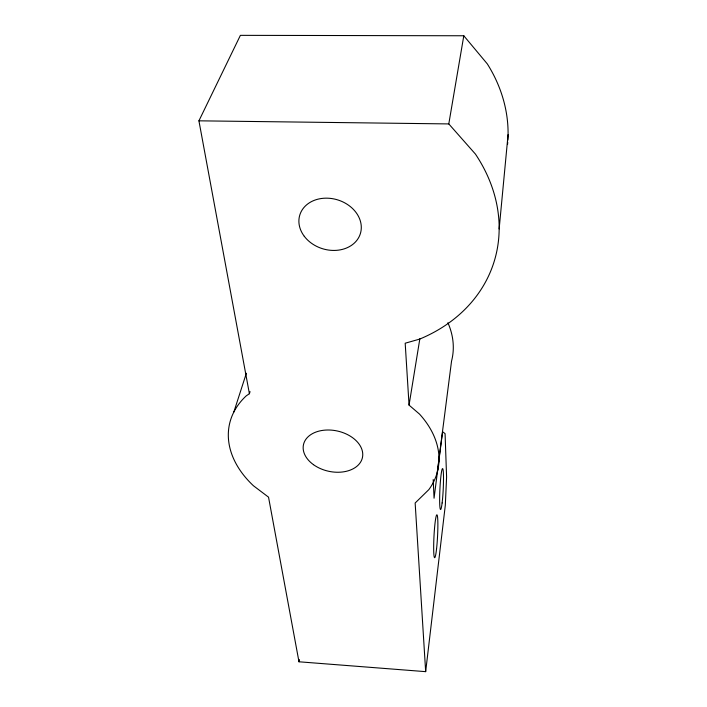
<?xml version="1.0" encoding="UTF-8"?>
<svg xmlns="http://www.w3.org/2000/svg" width="707" height="707" viewBox="0 0 707 707"><rect width="100%" height="100%" fill="white"/><g stroke="black" fill="none" stroke-linecap="round" stroke-linejoin="round"><path stroke-width="1.06" d="M499.151 228.935L508.077 134.639M250.057 391.625L249.403 393.719L246.266 395.832A106.669 72.936 12.4 0 0 253.46 485.771L268.536 497.162L298.981 661.787L425.667 671.65L445.313 505.249L446.594 477.022L445.074 433.638L442.6 431.73L434.054 498.232L433.197 479.514M437.235 472.444L451.543 361.127A96.276 72.034 12.6 0 0 447.902 322.728M425.667 671.65L415.15 503.004L428.831 489.633A106.669 72.936 12.4 0 0 419.516 414.099L409.053 405.111L419.861 338.671M409.053 405.111L405.191 343.213L419.525 339.148A169.777 137.538 17.1 0 0 475.431 154.082L448.795 123.919L463.801 35.765L240.389 35.35L198.923 120.826L249.403 393.719M298.981 661.787L299.441 659.631M233.823 412.075L246.354 373.252M198.923 120.826L448.795 123.919M463.801 35.765L487.317 63.904A152.27 131.537 18.9 0 1 507.882 140.101M507.732 142.293A152.27 131.537 18.9 0 1 507.546 144.475M304.284 236.288A31.682 25.558 17 0 0 358.202 238.4A31.682 25.558 17 0 0 327.792 198.19A31.682 25.558 17 0 0 304.284 236.288M313.457 464.658A30.171 20.591 12.4 0 0 362.223 458.419A30.171 20.591 12.4 0 0 323.196 430.307A30.171 20.591 12.4 0 0 313.457 464.658M442.114 502.969A20.476 1.653 -87.2 0 0 442.927 469.13A20.476 1.653 -87.2 0 0 439.701 495.13A20.476 1.653 -87.2 0 0 442.114 502.969M436.555 548.862A21.413 1.776 -87 0 0 437.094 514.979A21.413 1.776 -87 0 0 433.691 544.885A21.413 1.776 -87 0 0 436.555 548.862"/></g></svg>
